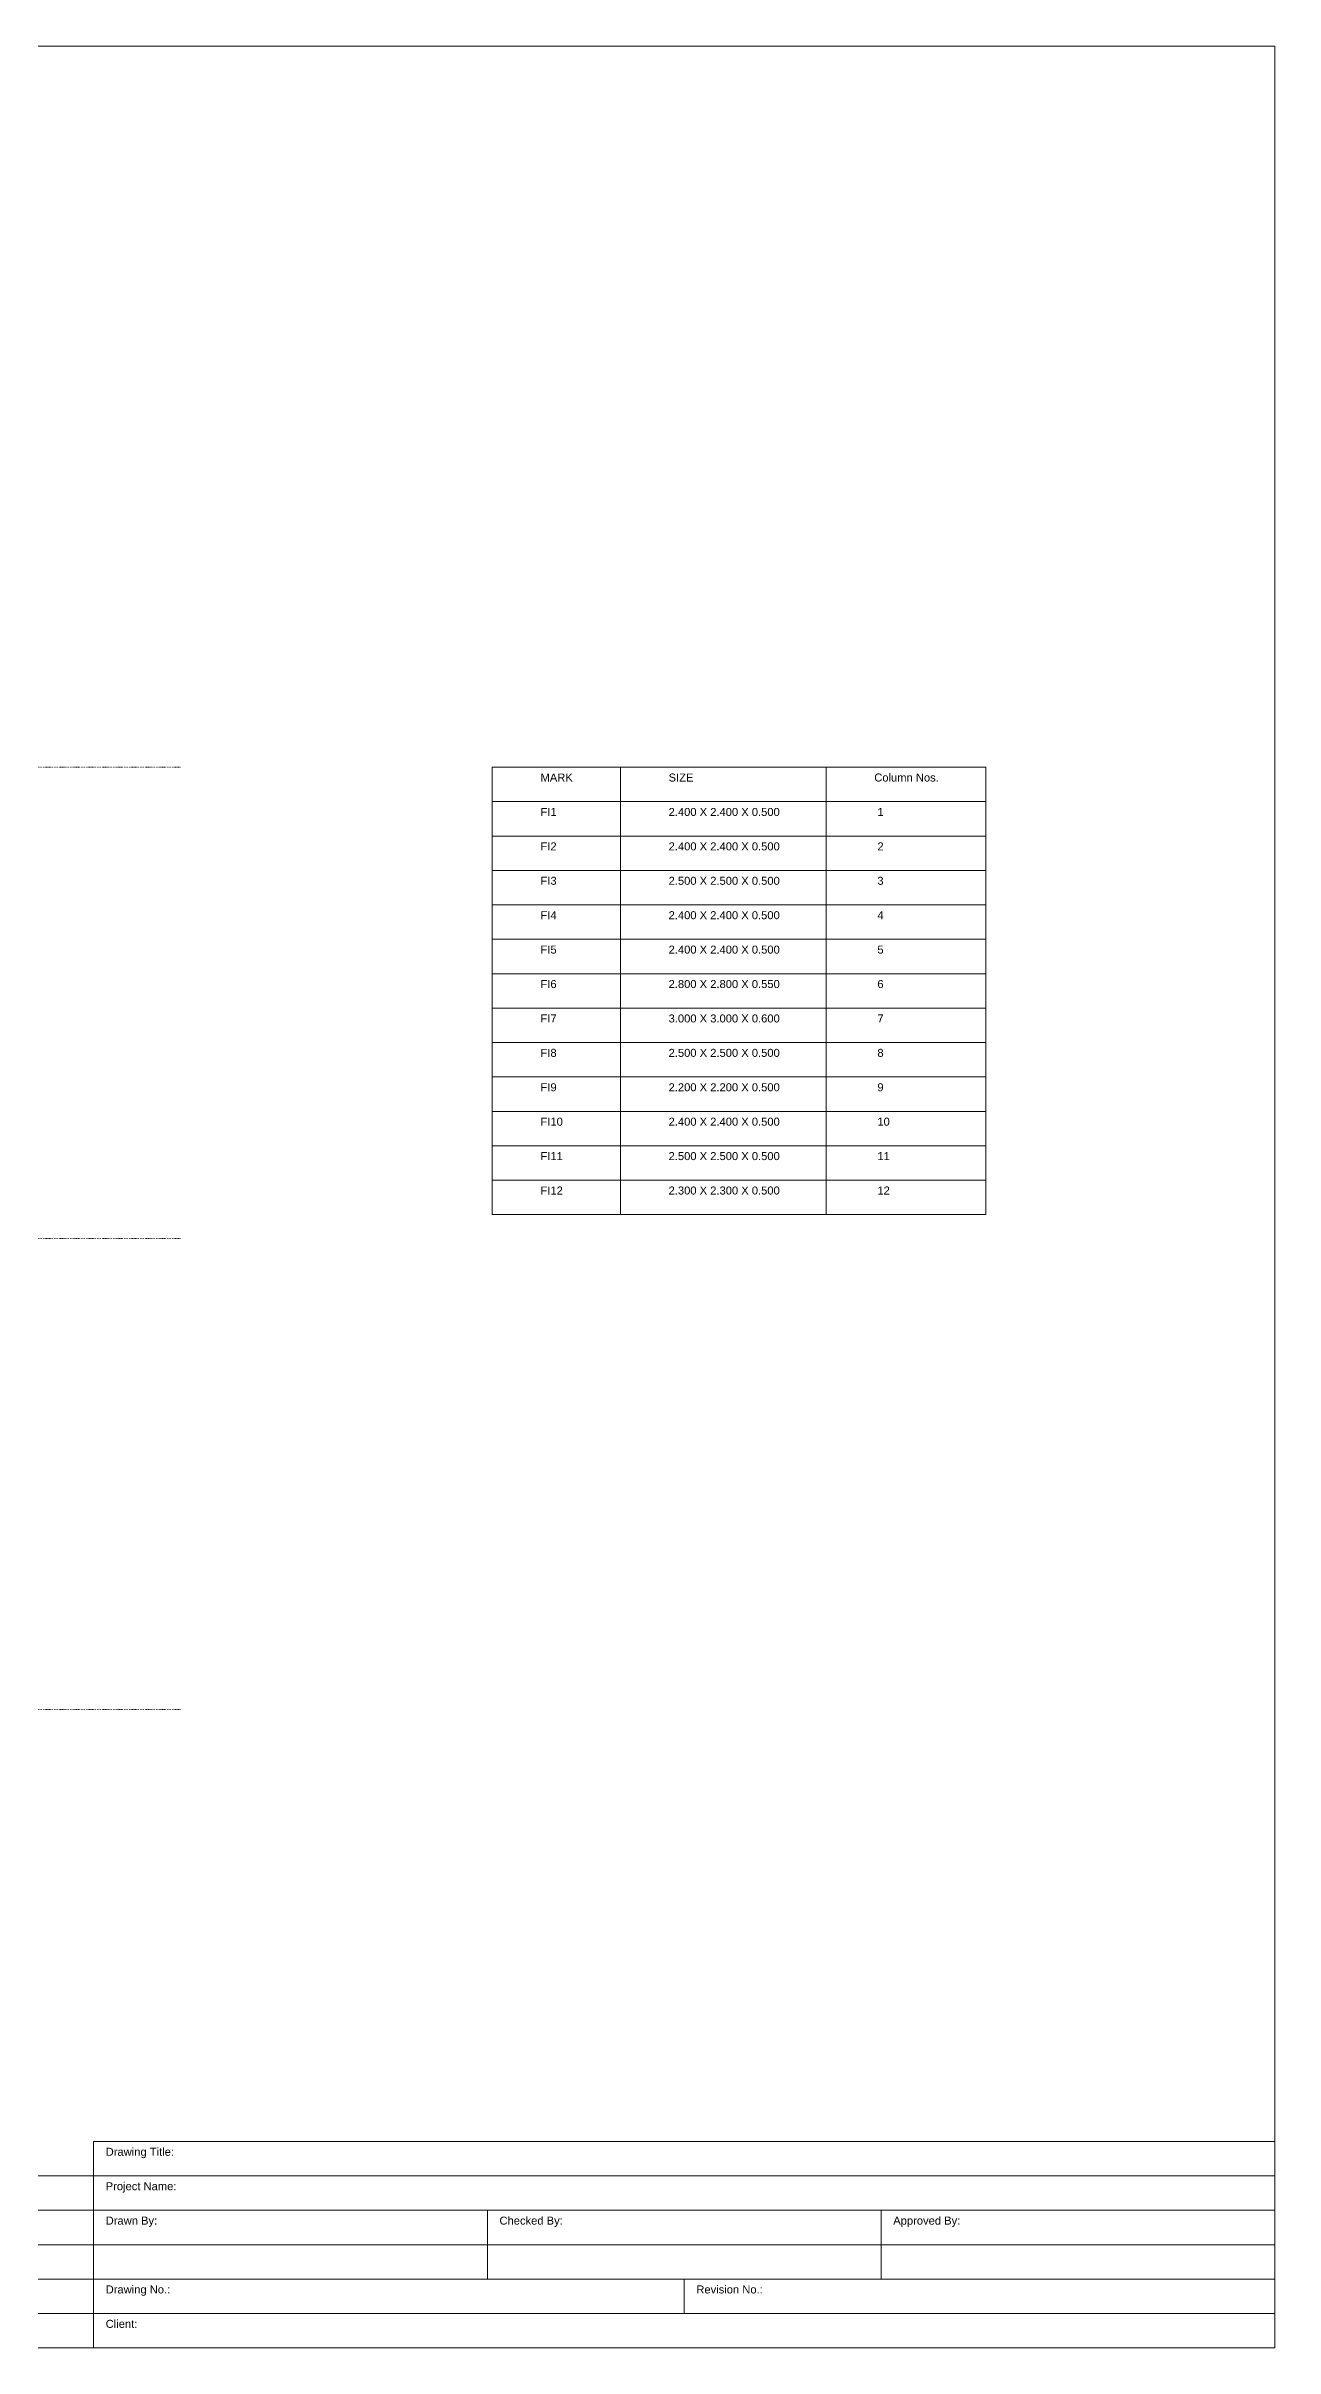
# Model space of a CAD drawing. Header units: inches. Extents: x -471 to 1000, y -4 to 951.
# Drawn here: x 490 to 1000, y -4 to 951 of the extents above; entities that cross this region are included whole.
import ezdxf
from ezdxf.enums import TextEntityAlignment as Align

# ---------------------------------------------------------------- set-up
doc = ezdxf.new("R2010")
doc.units = ezdxf.units.IN
doc.header["$MEASUREMENT"] = 0
doc.linetypes.add('DOT', pattern=[0.25, 0, -0.25])
doc.layers.get('0').update_dxf_attribs({"lineweight": 0})
doc.styles.get("Standard").update_dxf_attribs({"font": 'arial.ttf'})

msp = doc.modelspace()

# ---------------------------------------------------------------- linework, layer by layer
at = {"color": 252, "linetype": 'Continuous', "lineweight": 0}
for p, q in [((999.93814, 951.35777), (-471.35521, 951.35777)), ((999.93814, -3.68078), (999.93814, 951.35777)), ((509.50702, 81.98537), (999.93814, 81.98537)), ((509.50702, 81.98537), (509.50702, -3.68078)), ((-471.35521, 67.70768), (509.50702, 67.70768)), ((509.50702, 67.70768), (999.93814, 67.70768)), ((-471.35521, 53.42999), (509.50702, 53.42999)), ((509.50702, 53.42999), (999.93814, 53.42999)), ((672.98406, 53.42999), (672.98406, 24.8746)), ((836.4611, 53.42999), (836.4611, 24.8746)), ((-471.35521, 39.1523), (509.50702, 39.1523)), ((509.50702, 39.1523), (999.93814, 39.1523)), ((-471.35521, 24.8746), (509.50702, 24.8746)), ((509.50702, 24.8746), (999.93814, 24.8746)), ((754.72258, 24.8746), (754.72258, 10.59691)), ((-471.35521, 10.59691), (509.50702, 10.59691)), ((509.50702, 10.59691), (999.93814, 10.59691)), ((-471.35521, -3.68078), (999.93814, -3.68078))]:
    msp.add_line(p, q, dxfattribs=at)
at = {"color": 136, "linetype": 'DOT', "lineweight": 0}
for p, q in [((-324.11111, 652.14286), (545.81015, 652.14286)), ((-324.11111, 456.67041), (545.81015, 456.67041)), ((-324.11111, 261.19797), (545.81015, 261.19797))]:
    msp.add_line(p, q, dxfattribs=at)
at = {"color": 50, "linetype": 'Continuous', "lineweight": 0}
for p, q in [((675.02275, 652.14286), (675.02275, 466.53286)), ((675.02275, 652.14286), (879.93814, 652.14286)), ((728.19786, 652.14286), (728.19786, 466.53286)), ((813.58336, 652.14286), (813.58336, 466.53286)), ((879.93814, 652.14286), (879.93814, 466.53286)), ((675.02275, 637.86516), (879.93814, 637.86516)), ((675.02275, 623.58747), (879.93814, 623.58747)), ((675.02275, 609.30978), (879.93814, 609.30978)), ((675.02275, 595.03209), (879.93814, 595.03209)), ((675.02275, 580.7544), (879.93814, 580.7544)), ((675.02275, 566.4767), (879.93814, 566.4767)), ((675.02275, 552.19901), (879.93814, 552.19901)), ((675.02275, 537.92132), (879.93814, 537.92132)), ((675.02275, 523.64363), (879.93814, 523.64363)), ((675.02275, 509.36593), (879.93814, 509.36593)), ((675.02275, 495.08824), (879.93814, 495.08824)), ((675.02275, 480.81055), (879.93814, 480.81055)), ((675.02275, 466.53286), (879.93814, 466.53286))]:
    msp.add_line(p, q, dxfattribs=at)

# ---------------------------------------------------------------- texts
at = {"color": 2}
for s, p in [('MARK', (695.02275, 647.86516)), ('SIZE', (748.19786, 647.86516)), ('Column Nos.', (833.58336, 647.86516)), ('FI1', (695.02275, 633.58747)), ('2.400 X 2.400 X 0.500', (748.19786, 633.58747)), (' 1', (833.58336, 633.58747)), ('FI2', (695.02275, 619.30978)), ('2.400 X 2.400 X 0.500', (748.19786, 619.30978)), (' 2', (833.58336, 619.30978)), ('FI3', (695.02275, 605.03209)), ('2.500 X 2.500 X 0.500', (748.19786, 605.03209)), (' 3', (833.58336, 605.03209)), ('FI4', (695.02275, 590.7544)), ('2.400 X 2.400 X 0.500', (748.19786, 590.7544)), (' 4', (833.58336, 590.7544)), ('FI5', (695.02275, 576.4767)), ('2.400 X 2.400 X 0.500', (748.19786, 576.4767)), (' 5', (833.58336, 576.4767)), ('FI6', (695.02275, 562.19901)), ('2.800 X 2.800 X 0.550', (748.19786, 562.19901)), (' 6', (833.58336, 562.19901)), ('FI7', (695.02275, 547.92132)), ('3.000 X 3.000 X 0.600', (748.19786, 547.92132)), (' 7', (833.58336, 547.92132)), ('FI8', (695.02275, 533.64363)), ('2.500 X 2.500 X 0.500', (748.19786, 533.64363)), (' 8', (833.58336, 533.64363)), ('FI9', (695.02275, 519.36593)), ('2.200 X 2.200 X 0.500', (748.19786, 519.36593)), (' 9', (833.58336, 519.36593)), ('FI10', (695.02275, 505.08824)), ('2.400 X 2.400 X 0.500', (748.19786, 505.08824)), (' 10', (833.58336, 505.08824)), ('FI11', (695.02275, 490.81055)), ('2.500 X 2.500 X 0.500', (748.19786, 490.81055)), (' 11', (833.58336, 490.81055)), ('FI12', (695.02275, 476.53286)), ('2.300 X 2.300 X 0.500', (748.19786, 476.53286)), (' 12', (833.58336, 476.53286)), ('Drawing Title:', (514.50702, 77.70768)), ('Project Name: ', (514.50702, 63.42999)), ('Drawn By:', (514.50702, 49.1523)), ('Checked By:', (677.98406, 49.1523)), ('Approved By:', (841.4611, 49.1523)), ('Drawing No.:', (514.50702, 20.59691)), ('Revision No.:', (759.72258, 20.59691)), ('Client: ', (514.50702, 6.31922))]:
    msp.add_text(s, height=3.32, dxfattribs=at).set_placement(p, align=Align.MIDDLE_LEFT)

doc.saveas('drawing.dxf')
